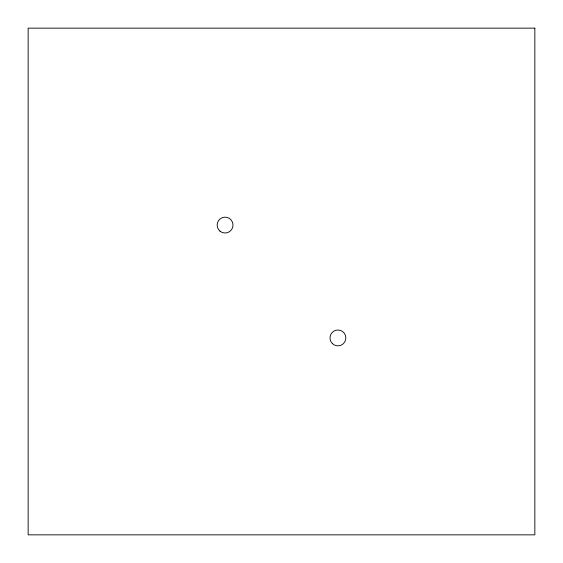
<?xml version="1.0" encoding="UTF-8"?>
<svg xmlns="http://www.w3.org/2000/svg" width="563" height="563" viewBox="0 0 563 563"><rect width="100%" height="100%" fill="white"/><g stroke="black" fill="none" stroke-linecap="round" stroke-linejoin="round"><path stroke-width="0.84" d="M534.85 28.15L28.15 28.15L28.15 534.85L534.85 534.85L534.85 28.15M219.943 231.104A7.917 7.917 0 0 0 232.864 226.502A7.917 7.917 0 0 0 222.42 217.614A7.917 7.917 0 0 0 219.943 231.104M332.381 343.578A7.917 7.917 0 0 0 345.591 339.904A7.917 7.917 0 0 0 335.808 330.298A7.917 7.917 0 0 0 332.381 343.578"/></g></svg>
